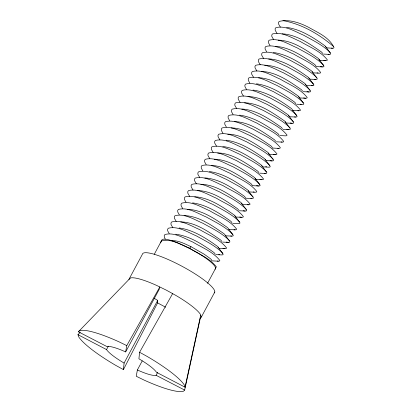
<?xml version="1.0" encoding="UTF-8"?>
<svg xmlns="http://www.w3.org/2000/svg" width="412" height="412" viewBox="0 0 412 412"><rect width="100%" height="100%" fill="white"/><g stroke="black" fill="none" stroke-linecap="round" stroke-linejoin="round"><path stroke-width="0.62" d="M154.047 298.185A28.969 5.48 28.2 0 0 157.703 300.394L157.595 302.897L123.43 369.61L115.849 365.434A61.192 11.572 28.2 0 1 78.738 336.918L77.971 334.683L80.196 332.386M123.43 369.61L124.1 363.065L157.703 300.394M172.633 293.638L139.586 352.27L138.921 358.811A28.969 5.48 28.2 0 1 156.493 372.309L185.045 387.192L200.696 315.201M125.645 351.92L126.762 345.606L159.81 286.979L159.248 289.245L125.645 351.92A28.969 5.48 28.2 0 0 106.945 346.58L78.373 331.799L129.929 278.45M142.217 360.927L137.371 369.961L136.254 376.269L143.896 379.998A61.192 11.572 28.2 0 0 183.407 391.271L184.648 390.076L200.299 318.085M154.294 254.235L161.705 240.412A30.416 5.753 28.2 0 1 191.827 249.579A30.416 5.753 28.2 0 1 215.013 269.221M124.1 363.065A28.969 5.48 28.2 0 1 106.528 349.567L108.346 346.178M137.371 369.961A28.969 5.48 28.2 0 0 156.076 375.296L157.59 372.474M207.56 283.312L215.569 268.382M200.196 318.182L201.339 317.08L214.781 292.01M160.835 242.802L160.778 242.029L161.478 240.917C171.124 238.321 180.817 244.754 189.479 248.338L190.957 246.649L204.234 254.23L210.429 258.695A23.247 2.611 27.9 0 1 211.737 260.384M78.373 331.799L79.614 330.604A61.192 11.572 28.2 0 1 119.12 341.883L126.762 345.606M282.122 33.794C296.717 34.68 309.613 43.78 321.324 51.881A23.247 2.611 27.9 0 1 322.632 53.565M278.177 40.124C293.009 40.525 306.095 50.032 317.961 58.149A23.247 2.611 27.9 0 1 319.269 59.833M275.401 46.324C289.997 47.21 302.892 56.315 314.603 64.411A23.247 2.611 27.9 0 1 315.911 66.1M268.681 58.859C283.276 59.745 296.166 68.845 307.882 76.946A23.247 2.611 27.9 0 1 309.191 78.635M264.736 65.194C279.568 65.596 292.654 75.102 304.519 83.214A23.247 2.611 27.9 0 1 305.828 84.903M261.378 71.456C276.21 71.863 289.291 81.37 301.162 89.481A23.247 2.611 27.9 0 1 302.47 91.17M258.597 77.662C273.197 78.548 286.088 87.648 297.799 95.749A23.247 2.611 27.9 0 1 299.107 97.438M247.936 96.526C262.768 96.933 275.849 106.435 287.72 114.551A23.247 2.611 27.9 0 1 289.028 116.241M244.573 102.794C259.406 103.201 272.492 112.703 284.357 120.819A23.247 2.611 27.9 0 1 285.665 122.508M241.798 109C256.393 109.886 269.283 118.986 280.999 127.087A23.247 2.611 27.9 0 1 282.308 128.771M234.49 121.597C249.327 121.998 262.408 131.505 274.279 139.622A23.247 2.611 27.9 0 1 275.587 141.306M231.132 127.864C245.964 128.266 259.05 137.773 270.916 145.889A23.247 2.611 27.9 0 1 272.224 147.573M227.769 134.132C242.606 134.533 255.687 144.04 267.558 152.152A23.247 2.611 27.9 0 1 268.866 153.841M217.69 152.929C232.523 153.336 245.609 162.843 257.474 170.954A23.247 2.611 27.9 0 1 258.782 172.643M214.328 159.197C229.165 159.604 242.246 169.111 254.116 177.222A23.247 2.611 27.9 0 1 255.425 178.911M211.552 165.403C226.152 166.288 239.042 175.388 250.754 183.489A23.247 2.611 27.9 0 1 252.062 185.179M204.831 177.938C219.431 178.823 232.322 187.923 244.033 196.024A23.247 2.611 27.9 0 1 245.341 197.714M200.886 184.267C215.718 184.674 228.804 194.176 240.675 202.292A23.247 2.611 27.9 0 1 241.983 203.981M197.528 190.535C212.36 190.936 225.441 200.443 237.312 208.56A23.247 2.611 27.9 0 1 238.62 210.249M194.752 196.74C209.347 197.626 222.238 206.726 233.949 214.827A23.247 2.611 27.9 0 1 235.262 216.511M187.445 209.337C202.277 209.739 215.363 219.246 227.228 227.362A23.247 2.611 27.9 0 1 228.191 228.356L233.3 235.422L232.888 235.994L231.668 236.122L225.282 235.782M184.087 215.605C198.919 216.006 212 225.513 223.87 233.63A23.247 2.611 27.9 0 1 224.834 234.624L229.937 241.69L229.525 242.261L228.31 242.385L222.562 242.081M180.724 221.872C195.556 222.274 208.642 231.781 220.508 239.892A23.247 2.611 27.9 0 1 221.821 241.581M170.645 240.67C177.85 240.021 184.612 243.713 190.957 246.649M323.374 54.065L329.121 54.374L330.342 54.245L330.754 53.673L325.645 46.608M319.377 60.301L325.763 60.641L326.979 60.513L327.391 59.941C320.773 51.248 309.556 47.076 300.374 41.519C291.748 37.899 282.102 31.4 272.456 33.949L271.755 35.061L271.874 36.596L273.666 39.64M316.014 66.569L322.4 66.909L323.621 66.78L324.033 66.208L318.924 59.143M309.932 79.135L315.68 79.439L316.9 79.315L317.312 78.744L312.203 71.678M306.574 85.402L312.322 85.706L313.537 85.578L313.949 85.011L308.846 77.945M303.211 91.67L308.959 91.974L310.179 91.845L310.591 91.279L305.483 84.213M299.215 97.901L305.596 98.241L306.816 98.113L307.228 97.546C300.611 88.853 289.394 84.676 280.212 79.125C271.58 75.499 261.939 69 252.293 71.554L251.593 72.661L251.711 74.201L253.504 77.24M292.494 110.437L298.875 110.776L300.096 110.648L300.508 110.081C293.89 101.383 282.673 97.211 273.491 91.66C264.859 88.034 255.219 81.535 245.573 84.089L244.872 85.196L244.991 86.736L246.494 89.404M289.131 116.704L295.517 117.044L296.738 116.915L297.145 116.349L292.041 109.278A23.247 2.611 27.9 0 0 291.078 108.284C279.686 100.183 267.161 91.969 253.045 90.068M286.412 123.008L292.154 123.312L293.375 123.183L293.787 122.616L288.678 115.545M283.049 129.275L288.797 129.579L290.017 129.45L290.424 128.884L285.32 121.813M276.328 141.805L282.076 142.114L283.296 141.986L283.703 141.414C277.085 132.721 265.874 128.549 256.686 122.992C248.06 119.372 238.414 112.873 228.773 115.422L228.068 116.534L228.186 118.074L229.69 120.737M272.332 148.042L278.713 148.382L279.933 148.253L280.345 147.681C273.723 138.988 262.511 134.812 253.328 129.26C244.697 125.639 235.056 119.14 225.41 121.689L224.71 122.802L224.828 124.336L226.332 127.004M268.969 154.309L275.355 154.649L276.576 154.521L276.982 153.949C270.365 145.256 259.153 141.079 249.966 135.527C241.339 131.907 231.693 125.408 222.047 127.957L221.347 129.069L221.465 130.604L222.969 133.272M266.245 160.608L271.992 160.912L273.213 160.788L273.625 160.217L268.516 153.151M259.524 173.143L265.271 173.447L266.492 173.318L266.904 172.752L261.795 165.686M255.528 179.375L261.914 179.714L263.134 179.586L263.541 179.019C256.923 170.326 245.712 166.149 236.524 160.598C227.898 156.977 218.252 150.473 208.606 153.027L207.905 154.134L208.024 155.674L209.816 158.718M252.165 185.642L258.551 185.982L259.771 185.853L260.183 185.287L255.074 178.221M245.444 198.177L251.83 198.517L253.05 198.388L253.462 197.822L248.354 190.751M242.725 204.481L248.472 204.785L249.693 204.656L250.099 204.089C243.482 195.391 232.27 191.22 223.083 185.668C214.456 182.042 204.81 175.543 195.164 178.097L194.464 179.205L194.582 180.744L196.375 183.783M239.362 210.748L245.109 211.052L246.33 210.923L246.742 210.357L241.633 203.286M235.365 216.98L241.751 217.32L242.972 217.191L243.379 216.624C236.761 207.926 225.549 203.755 216.362 198.198C207.736 194.577 198.09 188.078 188.444 190.627L187.743 191.74L187.862 193.28L189.654 196.318M228.645 229.515L235.031 229.855L236.251 229.726L236.658 229.154C230.04 220.461 218.829 216.29 209.641 210.733C201.015 207.112 191.369 200.613 181.723 203.162L181.023 204.275L181.141 205.815L182.645 208.477M219.199 248.348L224.947 248.652L226.167 248.529L226.579 247.957C219.957 239.264 208.745 235.087 199.557 229.536C190.931 225.915 181.29 219.416 171.644 221.965L170.944 223.077L171.057 224.612L172.849 227.656M211.84 260.848L218.226 261.187L219.447 261.059L219.859 260.492C213.236 251.799 202.024 247.622 192.837 242.071C184.21 238.45 174.564 231.951 164.924 234.5L164.223 235.607L164.337 237.147L165.269 239.068M326.716 47.838L332.402 48.256L333.617 48.132L334.029 47.565C329.162 37.121 317.935 32.703 308.573 27.295C299.709 22.742 289.111 19.019 279.176 21.414L278.476 22.526L278.594 24.066L280.387 27.104M215.394 267.543L216.001 267.486L216.413 266.919C209.821 258.19 198.641 253.947 189.479 248.338M313.295 72.867L319.043 73.171L320.258 73.048L320.67 72.476C314.052 63.783 302.835 59.606 293.653 54.054C285.027 50.434 275.381 43.935 265.735 46.484L265.034 47.596L265.153 49.131L266.657 51.799M296.491 104.205L302.238 104.509L303.459 104.38L303.865 103.814L298.762 96.743M279.691 135.543L285.434 135.847L286.654 135.718L287.066 135.151C280.443 126.453 269.232 122.282 260.049 116.725C251.418 113.104 241.777 106.605 232.131 109.154L231.431 110.267L231.549 111.806L233.053 114.469M262.887 166.875L268.634 167.179L269.855 167.056L270.262 166.484L265.158 159.418M249.445 191.946L255.193 192.25L256.413 192.121L256.82 191.554C250.202 182.861 238.991 178.684 229.803 173.133C221.177 169.507 211.531 163.008 201.885 165.562L201.185 166.669L201.303 168.209L202.807 170.877M232.641 223.278L238.388 223.587L239.609 223.458L240.021 222.887L234.912 215.821M215.842 254.616L221.589 254.92L222.804 254.796L223.216 254.225L218.113 247.159M286.649 27.398C300.765 29.298 313.29 37.507 324.682 45.614A23.247 2.611 27.9 0 1 325.995 47.298M273.207 52.468C287.324 54.369 299.848 62.578 311.24 70.679A23.247 2.611 27.9 0 1 312.548 72.368M256.403 83.801C270.524 85.701 283.044 93.915 294.441 102.016A23.247 2.611 27.9 0 1 295.749 103.706M239.604 115.139C253.72 117.039 266.245 125.248 277.637 133.354A23.247 2.611 27.9 0 1 278.945 135.038M226.162 140.209C240.278 142.109 252.798 150.318 264.195 158.419A23.247 2.611 27.9 0 1 265.503 160.108M222.799 146.476C236.915 148.377 249.44 156.586 260.837 164.687A23.247 2.611 27.9 0 1 262.145 166.376M209.358 171.541C223.474 173.442 235.999 181.656 247.396 189.757A23.247 2.611 27.9 0 1 248.704 191.446M192.558 202.879C206.675 204.779 219.194 212.989 230.591 221.095A23.247 2.611 27.9 0 1 231.899 222.779M179.117 227.949C193.233 229.85 205.753 238.059 217.15 246.16A23.247 2.611 27.9 0 1 218.458 247.849M175.754 234.217C189.87 236.117 202.395 244.326 213.787 252.427A23.247 2.611 27.9 0 1 215.1 254.116M282.926 20.6C301.702 23.973 319.295 34.242 333.617 46.571M328.127 54.214L329.121 54.374M323.77 60.322L325.763 60.641M320.412 66.59L322.4 66.909M317.049 72.857L318.043 73.017M314.686 79.284L315.68 79.439M311.323 85.552L312.322 85.706M306.966 91.66L308.959 91.974M303.608 97.927L305.596 98.241M300.245 104.195L301.244 104.349M297.881 110.617L298.875 110.776M294.523 116.884L295.517 117.044M290.166 122.992L292.154 123.312M286.803 129.26L288.797 129.579M281.082 141.955L282.076 142.114M277.719 148.222L278.713 148.382M273.362 154.33L275.355 154.649M270.004 160.598L271.992 160.912M264.277 173.292L265.271 173.447M259.921 179.4L261.914 179.714M256.563 185.668L258.551 185.982M253.2 191.935L254.199 192.09M250.836 198.357L251.83 198.517M247.478 204.625L248.472 204.785M243.121 210.733L245.109 211.052M239.758 217L241.751 217.32M234.031 229.695L235.031 229.855M230.674 235.963L231.668 236.122M226.317 242.071L228.31 242.385M222.959 248.338L224.947 248.652M217.232 261.033L218.226 261.187M331.413 48.091L332.402 48.256M265.74 166.613L266.641 166.865M218.695 254.353L219.596 254.606M165.645 307.228L157.389 302.784M156.076 375.296L184.648 390.076M77.971 334.683L106.528 349.567M139.586 352.27L147.166 356.447A61.192 11.572 28.2 0 1 184.282 384.963L185.045 387.192M330.342 52.684C322.89 45.042 312.935 40.417 303.732 35.252C295.105 31.631 285.459 25.132 275.819 27.681L275.118 28.794L275.231 30.334L277.024 33.372M323.621 65.22C316.169 57.577 306.214 52.952 297.011 47.787C288.385 44.166 278.739 37.667 269.098 40.216L268.392 41.329L268.511 42.863L270.014 45.531M316.9 77.755C309.448 70.112 299.493 65.487 290.29 60.322C281.664 56.701 272.018 50.202 262.377 52.751L261.672 53.864L261.79 55.399L263.582 58.442M313.537 84.022C306.09 76.38 296.135 71.755 286.932 66.59C278.301 62.969 268.66 56.47 259.014 59.019L258.314 60.126L258.432 61.666L260.224 64.71M310.179 90.285C302.727 82.642 292.772 78.023 283.569 72.857C274.943 69.237 265.297 62.732 255.656 65.287L254.951 66.394L255.069 67.934L256.861 70.977M303.459 102.82C296.007 95.177 286.052 90.558 276.849 85.392C268.222 81.767 258.576 75.267 248.936 77.822L248.23 78.929L248.348 80.469L249.852 83.136M296.738 115.355C289.286 107.712 279.331 103.093 270.128 97.927C261.502 94.302 251.856 87.802 242.215 90.357L241.509 91.464L241.628 93.004L243.42 96.042M293.375 121.622C285.928 113.98 275.973 109.36 266.77 104.195C258.139 100.569 248.498 94.07 238.852 96.619L238.151 97.732L238.27 99.271L240.062 102.31M290.017 127.89C282.565 120.247 272.61 115.623 263.407 110.457C254.781 106.837 245.135 100.337 235.494 102.887L234.788 103.999L234.907 105.539L236.699 108.577M273.213 159.228C265.766 151.585 255.811 146.96 246.608 141.795C237.976 138.175 228.336 131.675 218.69 134.224L217.989 135.337L218.108 136.872L219.895 139.915M269.855 165.495C262.403 157.853 252.448 153.228 243.245 148.062C234.619 144.442 224.973 137.943 215.327 140.492L214.626 141.604L214.745 143.139L216.537 146.183M266.492 171.763C259.045 164.12 249.09 159.495 239.887 154.33C231.256 150.71 221.615 144.21 211.969 146.76L211.268 147.867L211.387 149.407L213.174 152.45M259.771 184.293C252.324 176.65 242.369 172.031 233.166 166.865C224.535 163.24 214.894 156.74 205.248 159.295L204.548 160.402L204.666 161.942L206.17 164.609M253.05 196.828C245.603 189.185 235.649 184.566 226.446 179.4C217.814 175.775 208.173 169.275 198.527 171.83L197.827 172.937L197.945 174.477L199.732 177.515M246.33 209.363C238.883 201.72 228.928 197.096 219.72 191.935C211.093 188.31 201.453 181.81 191.807 184.36L191.106 185.472L191.225 187.012L193.012 190.05M239.609 221.898C232.162 214.255 222.207 209.631 212.999 204.465C204.373 200.845 194.732 194.346 185.086 196.895L184.385 198.007L184.499 199.547L186.008 202.21M232.888 234.433C225.441 226.791 215.481 222.166 206.278 217C197.652 213.38 188.011 206.881 178.365 209.43L177.665 210.542L177.778 212.077L179.287 214.745M229.53 240.701C222.078 233.058 212.123 228.433 202.92 223.268C194.294 219.648 184.648 213.148 175.002 215.697L174.302 216.81L174.42 218.345L176.212 221.388M222.81 253.236C215.358 245.593 205.403 240.969 196.2 235.803C187.573 232.183 177.927 225.683 168.281 228.233L167.581 229.345L167.699 230.88L169.203 233.547M201.339 317.08L200.402 314.33A40.917 7.735 28.2 0 0 175.584 295.265L166.247 290.115L156.833 285.526A40.917 7.735 28.2 0 0 130.413 277.987L128.884 279.454L142.331 254.384A40.917 7.735 28.2 0 1 182.053 266.296A40.917 7.735 28.2 0 1 214.328 292.911"/></g></svg>
